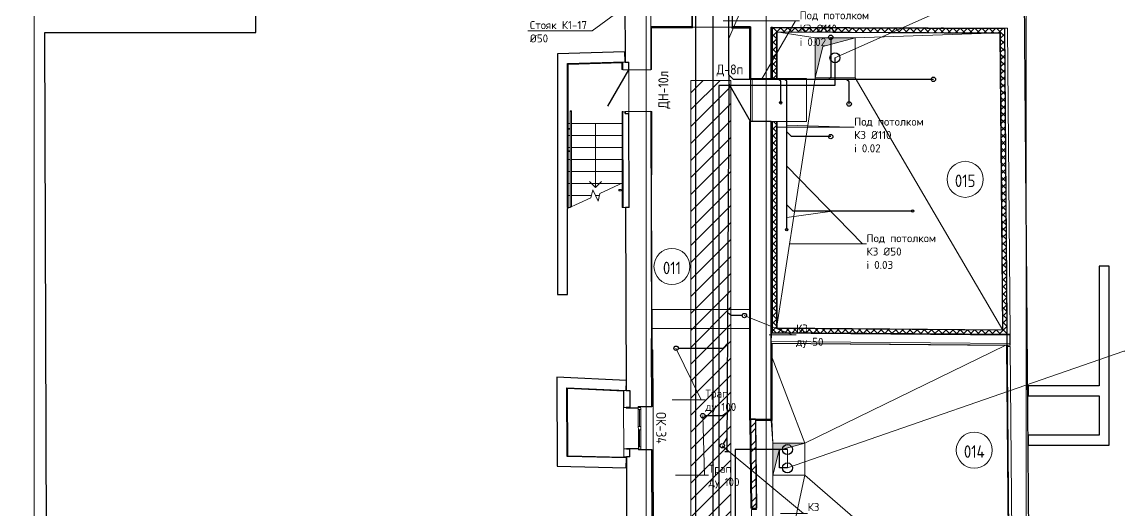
# Model space of a CAD drawing. Header units: millimetres. Extents: x -10178924 to 11692288, y -947381 to 58396.
# Drawn here: x 30247 to 57672, y 24234 to 36432 of the extents above; entities that cross this region are included whole.
import ezdxf
from ezdxf import colors
from ezdxf.entities.mleader import LeaderData, LeaderLine
from ezdxf.math import Vec2, Vec3

# ---------------------------------------------------------------- set-up
doc = ezdxf.new("R2010")
doc.units = ezdxf.units.MM
doc.linetypes.add('ADSK_Линия сетки', pattern=[25, 20, -2.5, 0, -2.5])
for name, color, linetype, lineweight in [('!К1', 32, 'Continuous', 30), ('!К3', 30, 'Continuous', 30), ('_ Окна', 7, 'Continuous', 9), ('_канализация', 7, 'Continuous', 70), ('Аннотация', 7, 'Continuous', 18), ('Выноски ВК', 7, 'Continuous', 0), ('Двери', 7, 'Continuous', 9), ('К1н', 42, 'Continuous', 30), ('Лестницы', 7, 'Continuous', 9), ('Марки дверей', 7, 'Continuous', 20), ('Марки окон', 7, 'Continuous', 20), ('Ограждение', 7, 'Continuous', 9), ('Окна', 7, 'Continuous', 9), ('Оси', 253, 'Continuous', 9), ('Пандусы', 7, 'Continuous', 18), ('Перекрытие', 7, 'Continuous', 18), ('Стены внутренние', 7, 'Continuous', 18), ('Стены наружные', 7, 'Continuous', 18), ('Стены несущие', 7, 'Continuous', 30), ('Стены отделка', 7, 'Continuous', 30), ('Стены штриховка', 7, 'Continuous', 9), ('Стрелки вверх', 7, 'Continuous', 18), ('Узлы', 7, 'Continuous', 18), ('ШТРИХОВКА', 252, 'Continuous', 15)]:
    doc.layers.add(name, color=color, linetype=linetype, lineweight=lineweight)
doc.layers.add('_надписи канализация', color=7, linetype='Continuous')
doc.layers.add('Линии', color=7, linetype='Continuous', lineweight=9, true_color=0x00a600)
doc.styles.add('GOST Common', font='GOST_Common.ttf', dxfattribs={"width": 0.9, "height": 350})
doc.styles.add('GOST Common_2', font='GOST_Common.ttf', dxfattribs={"width": 0.9, "height": 250})
doc.styles.add('ISOCPEUR', font='isocpeui.ttf', dxfattribs={"width": 0.9})
doc.styles.add('PDF ISOCPEUR', font='isocpeur.ttf')

# ---------------------------------------------------------------- blocks, each defined once
blk = doc.blocks.new('Ограждение 6 - Ограждение 1-1952564-План подвала')
at = {"layer": 'Ограждение'}
h = blk.add_hatch(dxfattribs=at)
h.set_pattern_fill('FP_1', color=256, style=0, pattern_type=2)
h.set_pattern_definition([(45, (0, 0), (-106.066, 106.066), [])])
h.paths.add_polyline_path([(45225, 32214), (45230, 32214), (45230, 32248), (45170, 32248), (45170, 32214)])
at = {"layer": 'Ограждение', "lineweight": 18}
for p, q in [((45170, 32248), (45170, 32214)), ((45230, 32248), (45170, 32248)), ((45170, 32214), (45230, 32214)), ((45230, 32214), (45230, 32248))]:
    blk.add_line(p, q, dxfattribs=at)
blk = doc.blocks.new('AC_Дверь_Однопольная_Стальная - 1050х2100h ДН-10л-6934079-План подвала')
at = {"layer": 'Двери', "lineweight": 30}
blk.add_line((525, 240), (-384, 765), dxfattribs=at)
blk = doc.blocks.new('окна_rehau_двупольное - 1085х1220Н ОК34-3755709-План подвала')
at = {"layer": '_ Окна', "lineweight": 18}
for p, q in [((-542.5, -40), (-542.5, 20)), ((-542.5, 20), (-466.5, 20)), ((-466.5, 20), (-466.5, -40)), ((-35.5, -40), (-35.5, 20)), ((-35.5, 20), (40.5, 20)), ((40.5, 20), (40.5, -40)), ((466.5, 20), (466.5, -40)), ((542.5, 20), (466.5, 20)), ((542.5, -40), (542.5, 20)), ((-466.5, -40), (-542.5, -40)), ((40.5, -40), (-35.5, -40)), ((466.5, -40), (542.5, -40))]:
    blk.add_line(p, q, dxfattribs=at)
at = {"layer": '_ Окна'}
for p, q in [((-522.5, -40), (-522.5, 20)), ((522.5, -40), (522.5, 20)), ((-466.5, -10), (-35.5, -10)), ((40.5, -10), (466.5, -10))]:
    blk.add_line(p, q, dxfattribs=at)
at = {"layer": 'Окна'}
for p, q in [((-542.5, 20), (-542.5, -40)), ((-466.5, 20), (-542.5, 20)), ((-466.5, 20), (-35.5, 20)), ((40.5, 20), (-35.5, 20)), ((40.5, 20), (466.5, 20)), ((542.5, 20), (466.5, 20)), ((542.5, -40), (542.5, 20)), ((-542.5, -40), (-466.5, -40)), ((-35.5, -40), (-466.5, -40)), ((-35.5, -40), (40.5, -40)), ((466.5, -40), (40.5, -40)), ((466.5, -40), (542.5, -40))]:
    blk.add_line(p, q, dxfattribs=at)
blk = doc.blocks.new('AC_Дверь_Однопольная_Стальная - 1000х2100Н Д8п противопож EI30-6422777-План подвала')
at = {"layer": 'Двери', "lineweight": 30}
blk.add_line((-535, 255), (392, 790), dxfattribs=at)
blk = doc.blocks.new('Тип перил - Перила_Внутренний_-6957739-План подвала')
at = {"layer": 'Ограждение'}
for p, q in [((43948, 34193), (43948, 33909)), ((43970, 34193), (43965, 34193)), ((43988, 33909), (43988, 34193)), ((43948, 33867), (43948, 32946)), ((43988, 32946), (43988, 33867)), ((43970, 32979), (43966, 32979))]:
    blk.add_line(p, q, dxfattribs=at)
at = {"layer": 'Ограждение', "flags": 128}
for points in [[(43948, 33867), (43948, 33869), (43948, 33871), (43948, 33874), (43948, 33876), (43948, 33879), (43948, 33881), (43948, 33884), (43948, 33887), (43948, 33889), (43948, 33892), (43948, 33895), (43948, 33897), (43948, 33900), (43948, 33903), (43948, 33906), (43948, 33908), (43948, 33909)], [(43988, 33909), (43988, 33907), (43988, 33904), (43988, 33901), (43988, 33898), (43988, 33896), (43988, 33893), (43988, 33890), (43988, 33887), (43988, 33885), (43988, 33882), (43988, 33880), (43988, 33877), (43988, 33875), (43988, 33872), (43988, 33870), (43988, 33868), (43988, 33867)]]:
    blk.add_lwpolyline(points, dxfattribs=at)
blk = doc.blocks.new('Тип перил - D40-V18-План подвала')
at = {"layer": 'Ограждение', "flags": 128}
for points in [[(0, 20), (1, 20), (2, 20), (2, 20), (3, 20), (4, 20), (5, 19), (6, 19), (6, 19), (7, 19), (8, 18), (9, 18), (9, 18), (10, 17), (11, 17), (11, 17), (12, 16), (13, 16), (13, 15), (14, 14), (14, 14), (15, 13), (15, 13), (16, 12), (16, 11), (17, 11), (17, 10), (18, 9), (18, 9), (18, 8), (19, 7), (19, 6), (19, 6), (19, 5), (20, 4), (20, 3), (20, 3), (20, 2), (20, 1), (20, 0), (20, 0)], [(20, 0), (20, -1), (20, -2), (20, -2), (20, -3), (20, -4), (19, -5), (19, -6), (19, -6), (19, -7), (18, -8), (18, -9), (18, -9), (17, -10), (17, -11), (17, -11), (16, -12), (16, -13), (15, -13), (14, -14), (14, -14), (13, -15), (13, -15), (12, -16), (11, -16), (11, -17), (10, -17), (9, -18), (9, -18), (8, -18), (7, -19), (6, -19), (6, -19), (5, -19), (4, -20), (3, -20), (3, -20), (2, -20), (1, -20), (0, -20), (0, -20)]]:
    blk.add_lwpolyline(points, dxfattribs=at)
blk = doc.blocks.new('Тип перил - Перила_Внутренний_-V19-План подвала')
at = {"layer": 'Ограждение'}
for p, q in [((43988, 34193), (43948, 34193)), ((43948, 34193), (43948, 33909)), ((43988, 34193), (43988, 33909)), ((43948, 33909), (43948, 33879)), ((43948, 33879), (43948, 31797)), ((43988, 33909), (43988, 33879)), ((43988, 33879), (43988, 31816)), ((43948, 31797), (43988, 31816))]:
    blk.add_line(p, q, dxfattribs=at)
blk = doc.blocks.new('ADSK_Ограждение_Опоры_Г_образная - D15 высота60 консоль80-V20-План подвала')
at = {"layer": 'Ограждение'}
for p, q in [((-7, 67), (-7, 20)), ((8, 20), (8, 67))]:
    blk.add_line(p, q, dxfattribs=at)
blk = doc.blocks.new('оси')
at = {"layer": 'Оси', "linetype": 'ADSK_Линия сетки'}
for p, q in [((37050, -2196), (37050, 46378)), ((52350, -2196), (52350, 46378)), ((55350, -2196), (55350, 46378)), ((61850, -2196), (61850, 46378))]:
    blk.add_line(p, q, dxfattribs=at)
blk = doc.blocks.new('Подвал')
at = {"layer": 'Стены внутренние', "lineweight": 9}
h = blk.add_hatch(dxfattribs=at)
h.set_pattern_fill('FP_2', color=256, style=0, pattern_type=2)
h.set_pattern_definition([(45, (0, 0), (-235.7317, 235.7317), []), (45, (157.15, 0), (-235.7317, 235.7317), [])])
h.paths.add_polyline_path([(48498, 22946), (48598, 22947), (48598, 22966), (48617, 22966), (48615, 23212), (48495, 23211)])
h.paths.add_polyline_path([(48484, 24281), (48604, 24282), (48582, 26502), (48462, 26502), (48472, 25532)])
at = {"layer": 'Стены наружные', "true_color": 0x6b6b6b}
h = blk.add_hatch(color=251, dxfattribs=at)
h.paths.add_polyline_path([(45255, 31795), (45275, 31795), (45268, 34191), (45248, 34191), (45254, 32145)])
h.paths.add_polyline_path([(45245, 35246), (45265, 35246), (45264, 35427), (45244, 35427), (45245, 35246)])
h = blk.add_hatch(color=251, dxfattribs=at)
h.paths.add_polyline_path([(45290, 25562), (45295, 25562), (45294, 25764), (45289, 25764), (45290, 25562)])
h.paths.add_polyline_path([(45286, 26789), (45291, 26789), (45290, 27207), (45285, 27207), (45286, 26795)])
at = {"layer": 'Узлы', "lineweight": 9}
h = blk.add_hatch(dxfattribs=at)
h.set_pattern_fill('FP_8', color=252, style=0, pattern_type=2)
h.set_pattern_definition([(45, (0, 0), (-212.132, 212.132), [])])
h.paths.add_polyline_path([(37266, 14333), (47968, 14333), (47968, 34972), (46968, 34972), (46968, 15333), (37723, 15333), (37723, 20133), (36723, 20133), (36723, 14333), (36757, 14333)])
at = {"layer": 'ШТРИХОВКА'}
h = blk.add_hatch(dxfattribs=at)
h.set_pattern_fill('ANSI37', color=256, scale=40)
h.paths.add_polyline_path([(49112, 33946), (49012, 33946), (49012, 28675), (54868, 28629), (54806, 36258), (49012, 36285), (49012, 35016), (49112, 35016), (49112, 36185), (54707, 36158), (54768, 28729), (49112, 28774)])
h = blk.add_hatch(color=256, dxfattribs=at)
h.dxf.hatch_style = 1
h.paths.add_polyline_path([(50072, 35035), (50072, 36035), (51072, 36035), (50270, 35820)])
h = blk.add_hatch(color=256, dxfattribs=at)
h.dxf.hatch_style = 1
h.paths.add_polyline_path([(49016, 25105), (49016, 25905), (49816, 25905), (49174, 25733)])
at = {"layer": 'Лестницы'}
for p, q in [((43948, 33893), (43901, 33893)), ((43948, 33893), (43901, 33893)), ((45249, 33893), (43988, 33893)), ((45249, 33893), (43988, 33893)), ((43948, 33593), (43901, 33593)), ((43948, 33593), (43901, 33593)), ((45250, 33593), (43988, 33593)), ((45250, 33593), (43988, 33593)), ((43948, 33293), (43901, 33293)), ((43948, 33293), (43901, 33293)), ((45251, 33293), (43988, 33293)), ((45251, 33293), (43988, 33293)), ((43948, 32993), (43901, 32993)), ((43948, 32993), (43901, 32993)), ((45252, 32993), (43988, 32993)), ((45252, 32993), (43988, 32993)), ((43948, 32693), (43901, 32693)), ((43948, 32693), (43901, 32693)), ((45253, 32693), (43988, 32693)), ((45253, 32693), (43988, 32693)), ((43948, 32393), (43901, 32393)), ((43948, 32393), (43901, 32393)), ((45225, 32393), (43988, 32393)), ((45225, 32393), (43988, 32393)), ((44695, 32145), (45282, 32419)), ((43948, 32093), (43901, 32093)), ((43948, 32093), (43901, 32093)), ((44481, 32093), (43988, 32093)), ((44481, 32093), (43988, 32093)), ((44468, 32040), (44515, 32234)), ((44515, 32234), (44647, 31951)), ((44682, 32093), (44581, 32093)), ((44682, 32093), (44581, 32093)), ((44647, 31951), (44695, 32145)), ((43881, 31766), (44468, 32040)), ((43881, 31793), (43881, 31766)), ((43938, 31793), (43881, 31793)), ((43938, 31793), (43881, 31793))]:
    blk.add_line(p, q, dxfattribs=at)
at = {"layer": 'Линии', "color": 7, "lineweight": 18}
blk.add_line((45418, 34139), (45418, 35139), dxfattribs=at)
at = {"layer": 'Линии', "color": 7}
for p, q in [((47968, 34972), (46968, 34972)), ((46968, 34972), (46968, 15333)), ((47968, 14333), (47968, 34972)), ((49016, 25905), (48992, 26502)), ((49016, 25905), (49816, 25905)), ((49016, 25105), (49016, 25905)), ((49816, 25905), (49816, 25105)), ((49016, 25155), (49016, 22955)), ((49816, 25105), (49016, 25105))]:
    blk.add_line(p, q, dxfattribs=at)
for centre in [(53824, 32499), (46496, 30321), (54053, 25732)]:
    blk.add_circle(centre, 450, dxfattribs=at)
at = {"layer": 'Пандусы'}
for p, q in [((45995, 29247), (48432, 29247)), ((45997, 28767), (48432, 28767))]:
    blk.add_line(p, q, dxfattribs=at)
at = {"layer": 'Перекрытие'}
for p, q in [((47006, 36314), (47006, 36884)), ((47996, 36298), (47013, 36298)), ((53221, 36285), (53282, 36285)), ((54775, 36278), (54782, 36279)), ((49112, 36185), (50072, 36035)), ((51072, 36035), (50072, 36035)), ((50072, 36035), (50072, 35035)), ((51072, 36035), (54707, 36158)), ((51072, 35035), (51072, 36035)), ((45418, 34189), (45418, 35239)), ((45850, 35241), (45850, 34191)), ((48460, 33946), (48460, 35016)), ((48498, 33946), (48498, 35016)), ((49074, 35016), (49859, 35016)), ((50072, 35035), (49112, 28774)), ((49859, 33946), (49859, 35016)), ((50072, 35035), (51072, 35035)), ((54768, 28729), (51072, 35035)), ((49859, 33946), (49074, 33946)), ((48432, 28767), (45997, 28767)), ((45986, 28397), (45988, 28397)), ((54825, 28347), (49816, 25905)), ((49816, 25905), (49004, 28040)), ((49016, 25905), (48979, 26470)), ((49016, 25905), (49016, 25105)), ((49816, 25905), (49016, 25905)), ((49816, 25105), (49816, 25905)), ((49016, 25105), (49816, 25105)), ((49816, 25105), (49040, 21491)), ((53475, 21948), (49816, 25105)), ((48605, 24247), (48485, 24246)), ((48485, 24246), (48495, 23246)), ((48604, 24282), (48605, 24247))]:
    blk.add_line(p, q, dxfattribs=at)
at = {"layer": 'Стены наружные'}
for p, q in [((45289, 25764), (45286, 26789)), ((46023, 26822), (46026, 25737))]:
    blk.add_line(p, q, dxfattribs=at)
at = {"layer": 'Стены несущие'}
for p, q in [((45301, 43529), (45326, 35427)), ((36096, 36166), (36096, 43170)), ((55438, 21298), (55282, 40530)), ((46998, 36314), (47000, 36884)), ((48000, 36879), (47998, 36309)), ((46998, 36314), (45964, 36319)), ((45964, 36319), (45967, 35241)), ((45964, 36319), (45967, 35241)), ((48462, 36307), (47998, 36309)), ((48462, 36307), (48462, 35016)), ((48972, 36305), (54807, 36278)), ((48972, 35016), (48972, 36305)), ((48972, 36305), (48972, 35016)), ((54807, 36278), (54934, 20630)), ((30872, 20651), (30820, 36166)), ((30820, 36166), (36096, 36166)), ((45319, 35683), (43631, 35635)), ((45326, 35433), (45319, 35683)), ((43631, 35635), (43631, 29624)), ((43881, 35392), (45326, 35433)), ((43881, 31793), (43881, 35392)), ((45326, 35427), (45414, 35427)), ((45415, 35239), (45414, 35427)), ((45415, 35239), (45967, 35241)), ((45415, 35239), (45415, 35239)), ((48462, 35016), (48972, 35016)), ((45970, 34191), (45330, 34189)), ((45330, 34189), (45330, 34140)), ((45330, 34140), (45330, 34189)), ((45330, 34140), (45418, 34140)), ((45418, 34140), (45418, 34140)), ((45425, 31793), (45418, 34140)), ((45970, 34191), (45988, 28522)), ((45970, 34142), (45975, 32610)), ((48972, 33946), (48462, 33946)), ((48462, 26502), (48462, 33946)), ((48972, 26502), (48972, 33946)), ((48972, 33946), (48972, 28675)), ((43881, 29624), (43881, 31766)), ((45338, 31793), (45352, 27225)), ((45425, 31793), (45338, 31793)), ((57425, 30325), (57175, 30325)), ((57175, 30325), (57175, 27341)), ((57425, 25855), (57425, 30325)), ((43631, 29624), (43881, 29624)), ((45986, 28272), (45987, 28522)), ((45987, 28522), (45988, 28522)), ((48972, 28655), (48970, 28405)), ((54949, 28608), (48972, 28655)), ((54947, 28358), (54949, 28608)), ((45988, 28272), (45986, 28272)), ((45993, 26822), (45988, 28272)), ((48970, 28405), (54947, 28358)), ((45989, 28232), (45993, 26822)), ((43615, 27551), (43623, 25330)), ((45363, 27474), (43615, 27551)), ((45352, 27225), (45363, 27474)), ((43872, 25574), (43866, 27290)), ((43866, 27290), (45352, 27225)), ((45352, 27225), (45440, 27225)), ((45440, 27225), (45441, 26795)), ((57175, 27341), (55400, 27341)), ((55400, 27341), (55400, 27091)), ((55400, 27091), (57175, 27091)), ((57175, 27091), (57175, 26105)), ((45353, 26795), (45353, 26790)), ((45441, 26795), (45353, 26795)), ((45353, 26790), (45653, 26791)), ((45713, 26821), (45993, 26822)), ((48582, 26503), (48462, 26502)), ((48462, 26502), (48972, 26502)), ((48462, 26502), (48484, 24281)), ((48582, 26503), (48604, 24282)), ((57175, 26105), (55400, 26105)), ((55400, 26105), (55400, 25855)), ((55400, 25855), (57425, 25855)), ((45357, 25536), (43872, 25574)), ((45351, 25286), (45357, 25536)), ((45656, 25766), (45356, 25765)), ((45356, 25765), (45356, 25760)), ((45356, 25760), (45444, 25760)), ((45357, 25560), (45372, 20781)), ((45445, 25560), (45357, 25560)), ((45444, 25760), (45444, 25760)), ((45445, 25560), (45444, 25760)), ((45996, 25737), (45716, 25736)), ((46012, 20781), (45996, 25737)), ((45996, 25732), (46012, 20781)), ((43623, 25330), (45351, 25286)), ((48484, 24281), (48604, 24282))]:
    blk.add_line(p, q, dxfattribs=at)
at = {"layer": 'Стены отделка', "lineweight": 9}
for p, q in [((45984, 36319), (45964, 36319)), ((47013, 36294), (45964, 36299)), ((45977, 35241), (45974, 36289)), ((45974, 36289), (47013, 36284)), ((45984, 36319), (45983, 36299)), ((45987, 35241), (45984, 36319)), ((47014, 36314), (46998, 36314)), ((47013, 36294), (47014, 36314)), ((47013, 36284), (47013, 36294)), ((47998, 36309), (47996, 36309)), ((47996, 36309), (47996, 36289)), ((48442, 36287), (47996, 36289)), ((47996, 36289), (47996, 36279)), ((47996, 36279), (48432, 36278)), ((48432, 36278), (48432, 35016)), ((48462, 36307), (48442, 36307)), ((48442, 36287), (48442, 36307)), ((48442, 36277), (48442, 36307)), ((49012, 36305), (48972, 36305)), ((54806, 36258), (48972, 36285)), ((54846, 36278), (48996, 36305)), ((49012, 36285), (54807, 36258)), ((49012, 36285), (49012, 35016)), ((54886, 36278), (54806, 36277)), ((54806, 36277), (54868, 28629)), ((54868, 28629), (54806, 36258)), ((54948, 28630), (54886, 36278)), ((43901, 35392), (43881, 35392)), ((45240, 35430), (43901, 35392)), ((43901, 35372), (45241, 35410)), ((43901, 31793), (43901, 35392)), ((43901, 35392), (43901, 35372)), ((45241, 35410), (45240, 35430)), ((45326, 35427), (45244, 35427)), ((45244, 35427), (45245, 35246)), ((45265, 35239), (45264, 35427)), ((45245, 35246), (45265, 35246)), ((45265, 35239), (45415, 35239)), ((45967, 35241), (45987, 35241)), ((48432, 35016), (48462, 35016)), ((48972, 35016), (49074, 35016)), ((45268, 34191), (45248, 34191)), ((45248, 34191), (45255, 31795)), ((45275, 31795), (45268, 34191)), ((45268, 34189), (45275, 31793)), ((45330, 34189), (45268, 34189)), ((45330, 34140), (45330, 34140)), ((45970, 34191), (45970, 34142)), ((45990, 34191), (45970, 34191)), ((45999, 28242), (45980, 34191)), ((45995, 32611), (45990, 34191)), ((48462, 33946), (48432, 33946)), ((48432, 33946), (48432, 26482)), ((49074, 33946), (48972, 33946)), ((49012, 33946), (49012, 28675)), ((45975, 32610), (45995, 32611)), ((48462, 32078), (48442, 32078)), ((48442, 32078), (48442, 26492)), ((45255, 31795), (45275, 31795)), ((45275, 31793), (45338, 31793)), ((45988, 28522), (45988, 28272)), ((48972, 28675), (49012, 28675)), ((54949, 28628), (48972, 28675)), ((48972, 28675), (48972, 28655)), ((49012, 28675), (54868, 28629)), ((54868, 28629), (54948, 28630)), ((54949, 28608), (54949, 28628)), ((54949, 28608), (54949, 28608)), ((48442, 28511), (48462, 28511)), ((54947, 28398), (48972, 28445)), ((48972, 28445), (48972, 28405)), ((48972, 28405), (54947, 28358)), ((48992, 28405), (48972, 28405)), ((48992, 28405), (48992, 26482)), ((49004, 26472), (49004, 28393)), ((49004, 28393), (54859, 28347)), ((54859, 28347), (54921, 20662)), ((54933, 20628), (54871, 28359)), ((54951, 28320), (54871, 28319)), ((54947, 28358), (54947, 28398)), ((55013, 20629), (54951, 28320)), ((45989, 28232), (45989, 28232)), ((45989, 28232), (46009, 28232)), ((46019, 28242), (45999, 28242)), ((46023, 26822), (46019, 28242)), ((48462, 28221), (48442, 28221)), ((43886, 27279), (43866, 27279)), ((43866, 27279), (43872, 25594)), ((43886, 27289), (43886, 27279)), ((43886, 27269), (45294, 27207)), ((43892, 25593), (43886, 27269)), ((45290, 27207), (45285, 27207)), ((45285, 27207), (45286, 26789)), ((45352, 27225), (45290, 27224)), ((45290, 27224), (45290, 27207)), ((45294, 27207), (45295, 27227)), ((45286, 26789), (45291, 26789)), ((45291, 26795), (45353, 26795)), ((45291, 26789), (45291, 26795)), ((45993, 26822), (46023, 26822)), ((48432, 26482), (48442, 26482)), ((48442, 26482), (48464, 24281)), ((48474, 24281), (48452, 26482)), ((48452, 26482), (48462, 26482)), ((48462, 26482), (48462, 26502)), ((48582, 26482), (48992, 26482)), ((48616, 24282), (48595, 26470)), ((48595, 26470), (49002, 26470)), ((48972, 26502), (48992, 26502)), ((43872, 25594), (43883, 25593)), ((43883, 25593), (43882, 25573)), ((45282, 25557), (43892, 25593)), ((45282, 25537), (45282, 25557)), ((45294, 25764), (45289, 25764)), ((45289, 25764), (45290, 25562)), ((45290, 25562), (45295, 25562)), ((45356, 25765), (45294, 25764)), ((45294, 25764), (45294, 25759)), ((45294, 25759), (45294, 25764)), ((45295, 25562), (45295, 25560)), ((45295, 25560), (45357, 25560)), ((45444, 25760), (45444, 25765)), ((45996, 25737), (45996, 25732)), ((46026, 25737), (45996, 25737)), ((46016, 25732), (46016, 25737)), ((46042, 20724), (46026, 25737)), ((48464, 24281), (48474, 24281)), ((48604, 24282), (48616, 24282))]:
    blk.add_line(p, q, dxfattribs=at)
for points in [[(49112, 33946), (49112, 28774), (54768, 28729), (54707, 36158), (49112, 36185), (49112, 35016)], [(49122, 33946), (49122, 28784), (54757, 28739), (54697, 36148), (49122, 36175), (49122, 35016)], [(49124, 33946), (49124, 28786), (54755, 28741), (54695, 36146), (49124, 36173), (49124, 35016)]]:
    blk.add_lwpolyline(points, dxfattribs=at)
at = {"layer": 'Стены штриховка'}
for p, q in [((45962, 36889), (45964, 36319)), ((48442, 36277), (48442, 35016)), ((48442, 33946), (48442, 32078)), ((49002, 26470), (49002, 28395)), ((49002, 28395), (54861, 28349)), ((54861, 28349), (54923, 20660)), ((46013, 26822), (46009, 28232)), ((45290, 27207), (45291, 26795)), ((45291, 26795), (45290, 27207)), ((48442, 26492), (48462, 26492)), ((48614, 24282), (48593, 26472)), ((48593, 26472), (49004, 26472)), ((49002, 26470), (49004, 26470)), ((49004, 26470), (49004, 26472)), ((45294, 25759), (45295, 25562)), ((45295, 25562), (45294, 25759)), ((46016, 25732), (46032, 20724))]:
    blk.add_line(p, q, dxfattribs=at)
at = {"layer": 'Стрелки вверх'}
for p, q in [((44581, 33893), (44581, 33593)), ((44581, 33593), (44581, 33293)), ((44581, 33293), (44581, 32993)), ((44581, 32993), (44581, 32693)), ((44581, 32693), (44581, 32393)), ((44581, 32293), (44431, 32443)), ((44581, 32293), (44731, 32443)), ((44581, 32393), (44581, 32293))]:
    blk.add_line(p, q, dxfattribs=at)
at = {"layer": 'ШТРИХОВКА'}
for points in [[(50072, 35035), (50072, 36035), (51072, 36035), (50270, 35820)], [(49016, 25105), (49016, 25905), (49816, 25905), (49174, 25733)]]:
    blk.add_lwpolyline(points, close=True, dxfattribs=at)
at = {"layer": 'Двери', "color": 8, "true_color": 0x7f7f7f}
for name, p, rotation in [('AC_Дверь_Однопольная_Стальная - 1050х2100h ДН-10л-6934079-План подвала', (45648, 34715), 90.17743832783478), ('AC_Дверь_Однопольная_Стальная - 1000х2100Н Д8п противопож EI30-6422777-План подвала', (48717, 34481), 90)]:
    blk.add_blockref(name, p, dxfattribs=dict(at, rotation=rotation))
at = {"layer": 'Ограждение', "rotation": 90}
for name, p in [('Тип перил - D40-V18-План подвала', (43968, 34193)), ('ADSK_Ограждение_Опоры_Г_образная - D15 высота60 консоль80-V20-План подвала', (43968, 33759)), ('ADSK_Ограждение_Опоры_Г_образная - D15 высота60 консоль80-V20-План подвала', (43968, 33203))]:
    blk.add_blockref(name, p, dxfattribs=at)
at = {"layer": 'Ограждение'}
for name in ['Тип перил - Перила_Внутренний_-6957739-План подвала', 'Тип перил - Перила_Внутренний_-V19-План подвала', 'Ограждение 6 - Ограждение 1-1952564-План подвала']:
    blk.add_blockref(name, (0, 0), dxfattribs=at)
at = {"layer": 'Окна', "rotation": 90.17743832783478}
blk.add_blockref('окна_rehau_двупольное - 1085х1220Н ОК34-3755709-План подвала', (45675, 26278), dxfattribs=at)
at = {"layer": 'ШТРИХОВКА'}
blk.add_blockref('оси', (-6500, -2155), dxfattribs=at)
at = {"layer": 'Аннотация', "lineweight": 9, "char_height": 312.5, "width": 520.21, "attachment_point": 5, "line_spacing_factor": 1.022766, "style": 'GOST Common'}
for s, insert in [('015', (53824, 32462)), ('011', (46496, 30284)), ('014', (54053, 25695))]:
    blk.add_mtext(s, dxfattribs=dict(at, insert=insert))
at = {"layer": 'Марки дверей', "lineweight": 9, "insert": (46306, 34737), "char_height": 250, "width": 982.8, "attachment_point": 5, "rotation": 90, "line_spacing_factor": 1.022766, "style": 'GOST Common_2'}
blk.add_mtext('\\pxqc,t1.8,3.6,5.4,7.2,9,10.8,12.6,14.4,16.2,18,19.8,21.6,23.4,25.2,27,28.8,30.6,32.4,34.2,36,37.8,39.6,41.4,43.2,45,46.8,48.6,50.4,52.2,54,55.8,57.6;{ДН-10л}', dxfattribs=at)
at = {"layer": 'Марки дверей', "lineweight": 9, "insert": (47944, 35218), "char_height": 250, "width": 690.3, "attachment_point": 5, "line_spacing_factor": 1.022766, "style": 'GOST Common_2'}
blk.add_mtext('\\pxqc,t1.8,3.6,5.4,7.2,9,10.8,12.6,14.4,16.2,18,19.8,21.6,23.4,25.2,27,28.8,30.6,32.4,34.2,36,37.8,39.6,41.4,43.2,45,46.8,48.6,50.4,52.2,54,55.8,57.6;{Д-8п}', dxfattribs=at)
at = {"layer": 'Марки окон', "lineweight": 9, "insert": (46225, 26285), "char_height": 250, "width": 863.1, "attachment_point": 5, "rotation": 270.1774, "line_spacing_factor": 1.022766, "style": 'GOST Common_2'}
blk.add_mtext('\\pxqc,t1.8,3.6,5.4,7.2,9,10.8,12.6,14.4,16.2,18,19.8,21.6,23.4,25.2,27,28.8,30.6,32.4,34.2,36,37.8,39.6,41.4,43.2,45,46.8,48.6,50.4,52.2,54,55.8,57.6;{ОК-34}', dxfattribs=at)
blk = doc.blocks.new('_None')

msp = doc.modelspace()

# ---------------------------------------------------------------- linework, layer by layer
at = {"layer": '!К1'}
msp.add_lwpolyline([(46070.7, 37361.9), (46952.8, 37360.2), (47087.4, 37225.6), (47087.4, 19570.6)], dxfattribs=at)
for centre, radius in [((50464.4, 36047.7), 55), ((52510.2, 31705), 30), ((49364.9, 31242.4), 30)]:
    msp.add_circle(centre, radius, dxfattribs=at)
at = {"layer": '!К3'}
for points in [[(53030.9, 34997.7), (48301.1, 34997.7), (48029.8, 34997.7), (48020.6, 35007), (47913.3, 35114.3), (47913.3, 38356.3), (47840.8, 38428.8), (47543, 38428.8)], [(50464.4, 36047.7), (50464.4, 35051.3), (50410.9, 34997.7)], [(47913.3, 35114.3), (47870.7, 25700.9)], [(49216, 34411), (49216, 34952.1), (49170.4, 34997.7)], [(49364.9, 31242.4), (49364.9, 34948.3), (49315.5, 34997.7)], [(50926.8, 34380.8), (50924.4, 34857.4), (50924.4, 34935.1), (50861.8, 34997.7)], [(50464.4, 33567.7), (49486.2, 33567.7), (49364.9, 33689)], [(52510.2, 31705), (49525.6, 31705), (49364.9, 31865.7)], [(48251.1, 29094.7), (47982.5, 29094.7), (47886.4, 29165)], [(46653.4, 28278.5), (47777, 28278.5), (47882.9, 28399)], [(47321.3, 26593.5), (47762.2, 26593.5), (47875.1, 26682.3)], [(47785.1, 25885.8), (47872.2, 26035.6)], [(47820.7, 25700.9), (47920.7, 25700.9)]]:
    msp.add_lwpolyline(points, dxfattribs=at)
for centre, radius in [((50464.4, 36047.7), 55), ((53030.9, 34997.7), 55), ((53030.9, 34997.7), 55), ((49216, 34411), 30), ((49216, 34411), 30), ((50924.4, 34381.6), 55), ((50464.4, 33567.7), 55), ((50464.4, 33567.7), 55), ((52510.2, 31705), 30), ((49364.9, 31242.4), 30), ((48306.1, 29094.7), 55), ((46598.4, 28278.5), 55), ((47266.3, 26593.5), 55), ((47753.4, 25840.8), 55)]:
    msp.add_circle(centre, radius, dxfattribs=at)
at = {"layer": '_канализация', "color": 7, "lineweight": 30, "ltscale": 100}
for centre in [(49382, 25745.7), (49382, 25286.5)]:
    msp.add_circle(centre, 125, dxfattribs=at)
at = {"layer": 'К1н'}
for points in [[(47515.3, 39633.6), (47515.3, 19091.1)], [(50570.6, 35536.5), (50570.6, 34844.1), (47667.4, 34844.1), (47667.4, 19372.8)], [(49382, 25745.7), (48078.4, 25745.7), (48078.4, 19570.3), (48618.5, 19570.3), (48618.5, 19498.3)], [(49382, 25286.5), (49184.4, 25286.5), (49184.4, 25745.7)]]:
    msp.add_lwpolyline(points, dxfattribs=at)
at = {"layer": 'К1н', "color": 7, "lineweight": 30, "ltscale": 100}
msp.add_circle((50570.6, 35536.5), 125.2, dxfattribs=at)
msp.add_circle((50570.6, 35536.5), 125.2, dxfattribs=at)
msp.add_circle((50570.6, 35536.5), 125.2, dxfattribs=at)

# ---------------------------------------------------------------- block references
at = {"layer": 'ШТРИХОВКА'}
msp.add_blockref('Подвал', (0, 0), dxfattribs=at)

# ---------------------------------------------------------------- leaders
at = {"layer": '_надписи канализация', "lineweight": -2}
ml = msp.add_multileader_mtext('Standard', dxfattribs=at)
ml.set_content('\\A1;Приямок{\\Fisocp3|c204; }800{\\fArial|b0|i0|c204|p34;х}800х800(h)\\P{\\fArial|b0|i0|c204|p34;с\\Fisocp3|c204; }насосом дренажным {\\A0;\\H0.91667x;ГНОМ 10-10Г\\A1;\\H1.09091x; \\PN=1,1 кВт \\P (1 раб)\\Fisocp3|c204; \\fISOCPEUR|b0|i0|c204|p34;(закрыть рифленым железом)}', color=256, style='ISOCPEUR')
ml.set_leader_properties(lineweight=13)
ml.set_arrow_properties(name='NONE')
ml.build(insert=Vec2(0, 0))
ml.multileader.update_dxf_attribs({"text_left_attachment_type": 6, "text_right_attachment_type": 6, "dogleg_length": 100, "arrow_head_size": 300, "scale": 100})
ctx = ml.context
ctx.base_point, ctx.scale, ctx.char_height, ctx.arrow_head_size, ctx.landing_gap_size, ctx.plane_origin = Vec3(-127561.8, 31466.1), 100, 250, 300, 0.09, Vec3(-127782.1, 30503.1)
ctx.left_attachment, ctx.right_attachment, ctx.text_align_type = 6, 6, 1
notes = []
notes.append((ctx, [(1, (1, 1, 0), (-122106.9, 31466.1), (-1, 0), 100, [(1, [(-120792.9, 28742.4)], 0, [])])]))
ctx.mtext.insert, ctx.mtext.width, ctx.mtext.alignment, ctx.mtext.flow_direction = Vec3(-125132, 31791.1), 5926.326, 2, 5
ml = msp.add_multileader_mtext('Standard', dxfattribs=at)
ml.set_content('\\A1;Гаситель напора', color=256, style='ISOCPEUR')
ml.set_leader_properties(lineweight=13)
ml.set_arrow_properties(name='NONE')
ml.build(insert=Vec2(0, 0))
ml.multileader.update_dxf_attribs({"text_left_attachment_type": 6, "text_right_attachment_type": 6, "dogleg_length": 100, "arrow_head_size": 300, "scale": 100})
ctx = ml.context
ctx.base_point, ctx.scale, ctx.char_height, ctx.arrow_head_size, ctx.landing_gap_size, ctx.plane_origin = Vec3(-117155.7, 31041.9), 100, 250, 300, 0.09, Vec3(-120246.9, 30078.8)
ctx.left_attachment, ctx.right_attachment, ctx.text_align_type = 6, 6, 1
notes.append((ctx, [(1, (1, 1, 0), (-114571.8, 31041.9), (-1, 0), 100, [(1, [(-113257.8, 28457.5)], 0, [])])]))
ctx.mtext.insert, ctx.mtext.width, ctx.mtext.alignment, ctx.mtext.flow_direction = Vec3(-115996.9, 31366.9), 5926.326, 2, 5
at = {"layer": 'Выноски ВК', "ltscale": 50}
ml = msp.add_multileader_mtext('Standard', dxfattribs=at)
ml.set_content('\\A1;Приямок{\\Fisocp3|c204; }800{\\fArial|b0|i0|c204|p34;х}800х800(h)\\P{\\fArial|b0|i0|c204|p34;с\\Fisocp3|c204; }насосом дренажным {\\A0; \\H0.91667x;ГНОМ 10-10Г\\A1;\\H1.09091x; \\PN=1,1 кВт \\P (1 раб)\\Fisocp3|c204; \\fISOCPEUR|b0|i0|c204|p34;(закрыть рифленым железом)}', color=256, style='PDF ISOCPEUR')
ml.set_leader_properties(color=256, linetype='ByLayer', lineweight=-1)
ml.set_arrow_properties(name='NONE')
ml.build(insert=Vec2(0, 0))
ml.multileader.update_dxf_attribs({"text_left_attachment_type": 6, "text_right_attachment_type": 6, "dogleg_length": 100, "arrow_head_size": 300})
ctx = ml.context
ctx.base_point, ctx.char_height, ctx.arrow_head_size, ctx.landing_gap_size, ctx.plane_origin = Vec3(56861.2, 38290.4), 200, 300, 0, Vec3(45158, 38208.2)
ctx.left_attachment, ctx.right_attachment, ctx.text_align_type = 6, 6, 1
notes.append((ctx, [(0, (1, 1, 0), (56761.2, 38290.4), (1, 0), 100, [(1, [(50570.6, 35536.5)], 0, [])])]))
ctx.mtext.insert, ctx.mtext.width, ctx.mtext.alignment, ctx.mtext.flow_direction = Vec3(59201.2, 38550.4), 4862.045, 2, 5
ml = msp.add_multileader_mtext('Standard', dxfattribs=at)
ml.set_content('Под потолком\\PК3 %%C110\\Pi 0.02', color=256, style='PDF ISOCPEUR')
ml.set_leader_properties(color=256, linetype='ByLayer', lineweight=-1)
ml.set_arrow_properties(name='NONE')
ml.build(insert=Vec2(0, 0))
ml.multileader.update_dxf_attribs({"text_left_attachment_type": 6, "text_right_attachment_type": 6, "dogleg_length": 100, "arrow_head_size": 300})
ctx = ml.context
ctx.base_point, ctx.char_height, ctx.arrow_head_size, ctx.landing_gap_size, ctx.plane_origin = Vec3(48725.4, 37653.4), 200, 300, 0, Vec3(40923.3, 41089.3)
ctx.left_attachment, ctx.right_attachment = 6, 6
notes.append((ctx, [(0, (1, 1, 0), (48625.4, 37653.4), (1, 0), 100, [(1, [(47913.3, 36019.2)], 0, [])])]))
ctx.mtext.insert, ctx.mtext.flow_direction = Vec3(48725.4, 37893.4), 5
ml = msp.add_multileader_mtext('Standard', dxfattribs=at)
ml.set_content('Стояк К1-17 ^J%%C50', color=256, style='PDF ISOCPEUR')
ml.set_leader_properties(color=256, linetype='ByLayer', lineweight=-1)
ml.set_arrow_properties(name='NONE')
ml.build(insert=Vec2(0, 0))
ml.multileader.update_dxf_attribs({"text_left_attachment_type": 6, "text_right_attachment_type": 6, "dogleg_length": 100, "arrow_head_size": 300})
ctx = ml.context
ctx.base_point, ctx.char_height, ctx.arrow_head_size, ctx.landing_gap_size, ctx.plane_origin = Vec3(42943.6, 36213.2), 200, 300, 0, Vec3(38826.3, 41074.1)
ctx.left_attachment, ctx.right_attachment = 6, 6
notes.append((ctx, [(1, (1, 1, 0), (44503.6, 36213.2), (-1, 0), 100, [(1, [(46070.7, 37361.9)], 0, [])])]))
ctx.mtext.insert, ctx.mtext.width, ctx.mtext.flow_direction = Vec3(42943.6, 36453.2), 1495.588, 5
ml = msp.add_multileader_mtext('Standard', dxfattribs=at)
ml.set_content('Под потолком\\PК3 %%C110\\Pi 0.02', color=256, style='PDF ISOCPEUR')
ml.set_leader_properties(color=256, linetype='ByLayer', lineweight=-1)
ml.set_arrow_properties(name='NONE')
ml.build(insert=Vec2(0, 0))
ml.multileader.update_dxf_attribs({"text_left_attachment_type": 6, "text_right_attachment_type": 6, "dogleg_length": 100, "arrow_head_size": 300})
ctx = ml.context
ctx.base_point, ctx.char_height, ctx.arrow_head_size, ctx.landing_gap_size, ctx.plane_origin = Vec3(49687.8, 36457.3), 200, 300, 0, Vec3(41746.4, 40067.8)
ctx.left_attachment, ctx.right_attachment = 6, 6
notes.append((ctx, [(0, (1, 1, 0), (49587.8, 36457.3), (1, 0), 100, [(1, [(48736.4, 34997.7)], 0, [])])]))
ctx.mtext.insert, ctx.mtext.flow_direction = Vec3(49687.8, 36697.3), 5
ml = msp.add_multileader_mtext('Standard', dxfattribs=at)
ml.set_content('Под потолком\\PК3 %%C110\\Pi 0.02', color=256, style='PDF ISOCPEUR')
ml.set_leader_properties(color=256, linetype='ByLayer', lineweight=-1)
ml.set_arrow_properties(name='NONE')
ml.build(insert=Vec2(0, 0))
ml.multileader.update_dxf_attribs({"text_left_attachment_type": 6, "text_right_attachment_type": 6, "dogleg_length": 100, "arrow_head_size": 300})
ctx = ml.context
ctx.base_point, ctx.char_height, ctx.arrow_head_size, ctx.landing_gap_size, ctx.plane_origin = Vec3(51051.2, 33800.2), 200, 300, 0, Vec3(42374.9, 38924.3)
ctx.left_attachment, ctx.right_attachment = 6, 6
notes.append((ctx, [(0, (1, 1, 0), (50951.2, 33800.2), (1, 0), 100, [(1, [(49364.9, 33854.2)], 0, [])])]))
ctx.mtext.insert, ctx.mtext.flow_direction = Vec3(51051.2, 34040.2), 5
ml = msp.add_multileader_mtext('Standard', dxfattribs=at)
ml.set_content('Под потолком\\PК3 %%C50\\Pi 0.03', color=256, style='PDF ISOCPEUR')
ml.set_leader_properties(color=256, linetype='ByLayer', lineweight=-1)
ml.set_arrow_properties(name='NONE')
ml.build(insert=Vec2(0, 0))
ml.multileader.update_dxf_attribs({"text_left_attachment_type": 6, "text_right_attachment_type": 6, "dogleg_length": 100, "arrow_head_size": 300})
ctx = ml.context
ctx.base_point, ctx.char_height, ctx.arrow_head_size, ctx.landing_gap_size, ctx.plane_origin = Vec3(51359.4, 30887.1), 200, 300, 0, Vec3(42683.1, 36011.1)
ctx.left_attachment, ctx.right_attachment = 6, 6
notes.append((ctx, [(0, (1, 1, 0), (51259.4, 30887.1), (1, 0), 100, [(2, [(50503.8, 31705), (49364.9, 31546.3), (49364.9, 32826.2)], 0, [])])]))
ctx.mtext.insert, ctx.mtext.flow_direction = Vec3(51359.4, 31127.1), 5
ml = msp.add_multileader_mtext('Standard', dxfattribs=at)
ml.set_content('К3 \\Pду 50', color=256, style='PDF ISOCPEUR')
ml.set_leader_properties(color=256, linetype='ByLayer', lineweight=-1)
ml.set_arrow_properties(name='NONE')
ml.build(insert=Vec2(0, 0))
ml.multileader.update_dxf_attribs({"text_left_attachment_type": 6, "text_right_attachment_type": 6, "dogleg_length": 100, "arrow_head_size": 300})
ctx = ml.context
ctx.base_point, ctx.char_height, ctx.arrow_head_size, ctx.landing_gap_size, ctx.plane_origin = Vec3(49599.8, 28611.5), 200, 300, 0, Vec3(60003.4, 1134.1)
ctx.left_attachment, ctx.right_attachment = 6, 6
notes.append((ctx, [(0, (1, 1, 0), (49499.8, 28611.5), (1, 0), 100, [(0, [(48303.6, 29094.7)], 0, [])])]))
ctx.mtext.insert, ctx.mtext.width, ctx.mtext.flow_direction = Vec3(49599.8, 28871.5), 1489.588, 5
ml = msp.add_multileader_mtext('Standard', dxfattribs=at)
ml.set_content('Трап \\Pду 100', color=256, style='PDF ISOCPEUR')
ml.set_leader_properties(color=256, linetype='ByLayer', lineweight=-1)
ml.set_arrow_properties(name='NONE')
ml.build(insert=Vec2(0, 0))
ml.multileader.update_dxf_attribs({"text_left_attachment_type": 6, "text_right_attachment_type": 6, "dogleg_length": 100, "arrow_head_size": 300})
ctx = ml.context
ctx.base_point, ctx.char_height, ctx.arrow_head_size, ctx.landing_gap_size, ctx.plane_origin = Vec3(47327.3, 26984.8), 200, 300, 0, Vec3(58295.7, 317.9)
ctx.left_attachment, ctx.right_attachment = 6, 6
notes.append((ctx, [(0, (1, 1, 0), (47227.3, 26984.8), (1, 0), 100, [(0, [(46595.9, 28278.5)], 0, [])])]))
ctx.mtext.insert, ctx.mtext.width, ctx.mtext.flow_direction = Vec3(47327.3, 27244.8), 1489.588, 5
ml = msp.add_multileader_mtext('Standard', dxfattribs=at)
ml.set_content('\\A1;{\\fISOCPEUR|b0|i0|c204|p34;\\C256;Приямок \\fISOCPEUR|b0|i0|c0|p34;1000\\fISOCPEUR|b0|i0|c204|p34;х\\fISOCPEUR|b0|i0|c0|p34;1000\\fISOCPEUR|b0|i0|c204|p34;х\\fISOCPEUR|b0|i0|c0|p34;800(h)\\fISOCPEUR|b0|i0|c204|p34; Уточнить в томе ТМ\\fISOCPEUR|b0|i0|c0|p34;\\P\\fISOCPEUR|b0|i0|c204|p34;с насосом дренажным \\A0; \\H0.91667x;ГНОМ 10-10Г\\A1;\\H1.09091x; \\PN=1,1 кВт\\fISOCPEUR|b0|i0|c0|p34;  (1 \\fISOCPEUR|b0|i0|c204|p34;раб\\fISOCPEUR|b0|i0|c0|p34;. 1 \\fISOCPEUR|b0|i0|c204|p34;рез\\fISOCPEUR|b0|i0|c0|p34;.)}', color=256, style='PDF ISOCPEUR')
ml.set_leader_properties(color=256, linetype='ByLayer', lineweight=-1)
ml.set_arrow_properties(name='NONE')
ml.build(insert=Vec2(0, 0))
ml.multileader.update_dxf_attribs({"text_left_attachment_type": 6, "text_right_attachment_type": 6, "dogleg_length": 100, "arrow_head_size": 300})
ctx = ml.context
ctx.base_point, ctx.char_height, ctx.arrow_head_size, ctx.landing_gap_size, ctx.plane_origin = Vec3(57891.8, 28203), 200, 300, 0, Vec3(66260.4, 121712.5)
ctx.left_attachment, ctx.right_attachment, ctx.text_align_type = 6, 6, 1
notes.append((ctx, [(0, (1, 1, 0), (57791.8, 28203), (1, 0), 100, [(1, [(49382, 25745.7), (49382, 25286.5)], 0, [])])]))
ctx.mtext.insert, ctx.mtext.alignment, ctx.mtext.flow_direction = Vec3(60861.8, 28463), 2, 5
ml = msp.add_multileader_mtext('Standard', dxfattribs=at)
ml.set_content('Трап \\Pду 100', color=256, style='PDF ISOCPEUR')
ml.set_leader_properties(color=256, linetype='ByLayer', lineweight=-1)
ml.set_arrow_properties(name='NONE')
ml.build(insert=Vec2(0, 0))
ml.multileader.update_dxf_attribs({"text_left_attachment_type": 6, "text_right_attachment_type": 6, "dogleg_length": 100, "arrow_head_size": 300})
ctx = ml.context
ctx.base_point, ctx.char_height, ctx.arrow_head_size, ctx.landing_gap_size, ctx.plane_origin = Vec3(47410.4, 25105.7), 200, 300, 0, Vec3(58963.5, -1367)
ctx.left_attachment, ctx.right_attachment = 6, 6
notes.append((ctx, [(0, (1, 1, 0), (47310.4, 25105.7), (1, 0), 100, [(0, [(47263.8, 26593.5)], 0, [])])]))
ctx.mtext.insert, ctx.mtext.width, ctx.mtext.flow_direction = Vec3(47410.4, 25365.7), 1489.588, 5
ml = msp.add_multileader_mtext('Standard', dxfattribs=at)
ml.set_content('К3 \\Pду 50', color=256, style='PDF ISOCPEUR')
ml.set_leader_properties(color=256, linetype='ByLayer', lineweight=-1)
ml.set_arrow_properties(name='NONE')
ml.build(insert=Vec2(0, 0))
ml.multileader.update_dxf_attribs({"text_left_attachment_type": 6, "text_right_attachment_type": 6, "dogleg_length": 100, "arrow_head_size": 300})
ctx = ml.context
ctx.base_point, ctx.char_height, ctx.arrow_head_size, ctx.landing_gap_size, ctx.plane_origin = Vec3(49887.2, 24149.2), 200, 300, 0, Vec3(59450.6, -2119.7)
ctx.left_attachment, ctx.right_attachment = 6, 6
notes.append((ctx, [(0, (1, 1, 0), (49787.2, 24149.2), (1, 0), 100, [(0, [(47750.9, 25840.8)], 0, [])])]))
ctx.mtext.insert, ctx.mtext.width, ctx.mtext.flow_direction = Vec3(49887.2, 24409.2), 1489.588, 5
for ctx, leaders in notes:
    for number, flags, end, landing, length, lines in leaders:
        leader = LeaderData()
        leader.index, (leader.has_last_leader_line, leader.has_dogleg_vector, leader.attachment_direction) = number, flags
        leader.last_leader_point, leader.dogleg_vector, leader.dogleg_length = Vec3(end), Vec3(landing), length
        for number, points, colour, breaks in lines:
            line = LeaderLine()
            line.index, line.vertices, line.color, line.breaks = number, Vec3.list(points), colors.encode_raw_color(colour), breaks
            leader.lines.append(line)
        ctx.leaders.append(leader)

doc.saveas('drawing.dxf')
